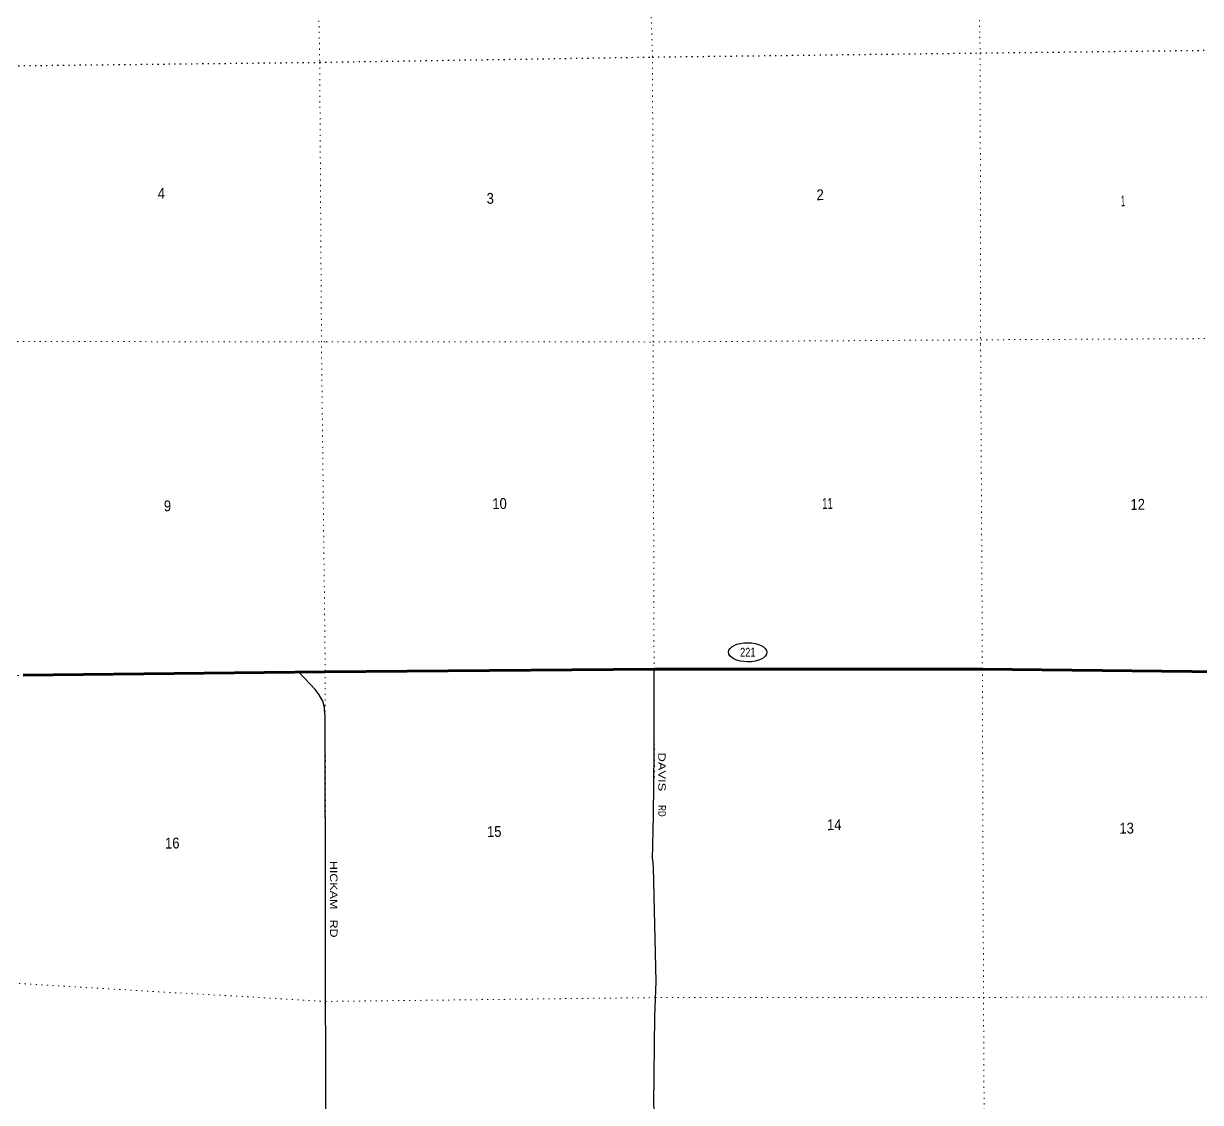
# Model space of a CAD drawing. Header units: feet. Extents: x 245918 to 509309, y -547785 to -360805.
# Drawn here: x 329308 to 348309, y -485212 to -467793 of the extents above; entities that cross this region are included whole.
import ezdxf
from ezdxf.enums import TextEntityAlignment as Align

# ---------------------------------------------------------------- set-up
doc = ezdxf.new("R2010")
doc.units = ezdxf.units.FT
doc.header["$LTSCALE"] = 60
doc.linetypes.add('DOTTED', pattern=[1.5, 0.3, -1.2])
for name, color, linetype, lineweight in [('17', 7, 'Continuous', 25), ('23', 7, 'Continuous', 70), ('29', 7, 'Continuous', 25), ('6', 7, 'DOTTED', 25), ('7', 7, 'DOTTED', 13)]:
    doc.layers.add(name, color=color, linetype=linetype, lineweight=lineweight)
doc.layers.add('30', color=7, linetype='Continuous')

msp = doc.modelspace()

# ---------------------------------------------------------------- linework, layer by layer
at = {"layer": '17'}
msp.add_ellipse((340998.9, -477944.15), major_axis=(-309.24, 1), ratio=0.500121, dxfattribs=at)
at = {"layer": '23'}
msp.add_lwpolyline([(349131.58, -478264.71), (344788.35, -478214.5), (339487.65, -478218.15), (334171.45, -478258.15), (329300.76, -478316.02)], dxfattribs=at)
at = {"layer": '29'}
msp.add_line((334172.29, -478946.49), (334182.13, -485908.05), dxfattribs=at)
for points in [[(339463.21, -481285.87), (339479.09, -480584.27), (339487.36, -479549.83), (339487.65, -478218.15)], [(334172.29, -478946.49), (334164.5, -478834.02), (334139.68, -478734.71), (334081.78, -478631.27), (334023.88, -478548.52), (333755.05, -478267.15)], [(339463.21, -481285.87), (339471.72, -481420.94), (339519.14, -483264.94)], [(339519.14, -483264.94), (339495.63, -483820.01), (339479.09, -485251.68), (339487.36, -485375.81), (339520.45, -485624.08), (339521.65, -485885.47)]]:
    msp.add_lwpolyline(points, dxfattribs=at)
at = {"layer": '6'}
msp.add_lwpolyline([(317255.05, -468590.71), (318147.98, -468602.97), (323490.4, -468563.39), (328773.75, -468478.93), (334089.66, -468418.87), (339463.34, -468333.91), (344753.13, -468268.2), (348979.54, -468217.68)], dxfattribs=at)
at = {"layer": '7'}
for points in [[(344556.94, -456637.01), (344570.44, -457824.37), (344643.16, -463060.66), (344753.13, -468268.2), (344760.07, -472973.68), (344788.35, -478214.5), (344806.69, -483515.72), (344834.61, -488786.7), (345031.81, -494400.4), (345181.41, -499715.73), (345208.01, -500922.44)], [(339494.36, -479966.68), (339487.65, -478218.15), (339473.59, -472934.93), (339463.34, -468333.91), (339294.56, -463022.8), (339229.53, -457963.11)], [(334018.17, -464507.96), (334089.66, -468418.87), (334118.94, -473005.64), (334179.4, -478254.02), (334184.22, -483590.52), (334179.72, -488836.91), (334375.45, -494765.67), (334584.39, -500082.22), (334605.65, -501078.48)], [(323444.77, -473338.89), (328847.91, -472926.54), (334195, -472933.04), (339473.59, -472934.93), (344761.8, -472899.35), (349050.05, -472876.96)], [(349131.58, -478264.71), (344788.35, -478214.5), (339487.65, -478218.15), (334179.4, -478254.02), (328875.62, -478321.93), (323615.37, -478351.1), (318269.68, -478976.23), (317398.07, -478987.26)], [(317470.54, -484254.86), (318213.08, -484233.59), (323627.43, -483772.8), (328876.87, -483272.24), (334184.09, -483581.52), (339507.99, -483519.34), (344806.69, -483515.72), (349210.93, -483508.82)]]:
    msp.add_lwpolyline(points, dxfattribs=at)

# ---------------------------------------------------------------- texts
at = {"layer": '17', "width": 0.8}
msp.add_text('221', height=140, dxfattribs=at).set_placement((341001.8, -478012.46), align=Align.CENTER)
at = {"layer": '30'}
for s, rotation, width, p in [('DAVIS   ', 270.22, 1.3, (339554.06, -479562.7)), ('RD', 269.542, 0.8, (339558.36, -480411.85)), ('HICKAM   RD', 270.081, 1.25, (334255.63, -481312.84))]:
    msp.add_text(s, height=120, rotation=rotation, dxfattribs=dict(at, width=width)).set_placement(p)
at = {"layer": '7'}
for s, width, p in [('4', 0.9, (331476.09, -470623.44)), ('2', 0.9, (342111.99, -470645.73)), ('3', 0.9, (336786.02, -470703.93)), ('1', 0.45, (347026.77, -470744.66)), ('9', 0.9, (331574.91, -475668.67)), ('10', 0.9, (336877.15, -475632.88)), ('11', 0.65, (342203.93, -475630.86)), ('12', 0.9, (347180.68, -475645.67)), ('14', 0.9, (342280.72, -480816.86)), ('13', 0.9, (347001.43, -480873.49)), ('15', 0.9, (336791.18, -480927.57)), ('16', 0.9, (331593.32, -481114.36))]:
    msp.add_text(s, height=175, rotation=0.82, dxfattribs=dict(at, width=width)).set_placement(p)

doc.saveas('drawing.dxf')
